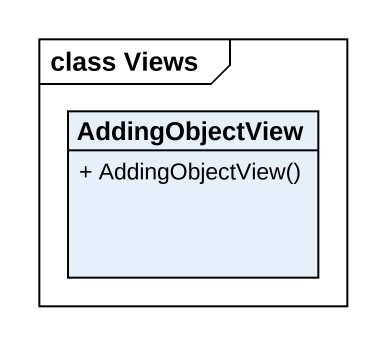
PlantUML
@startuml
mainframe class Views
hide circle
hide empty members
skinparam classAttributeIconSize 0
class AddingObjectView {
  + AddingObjectView()
}
@enduml
